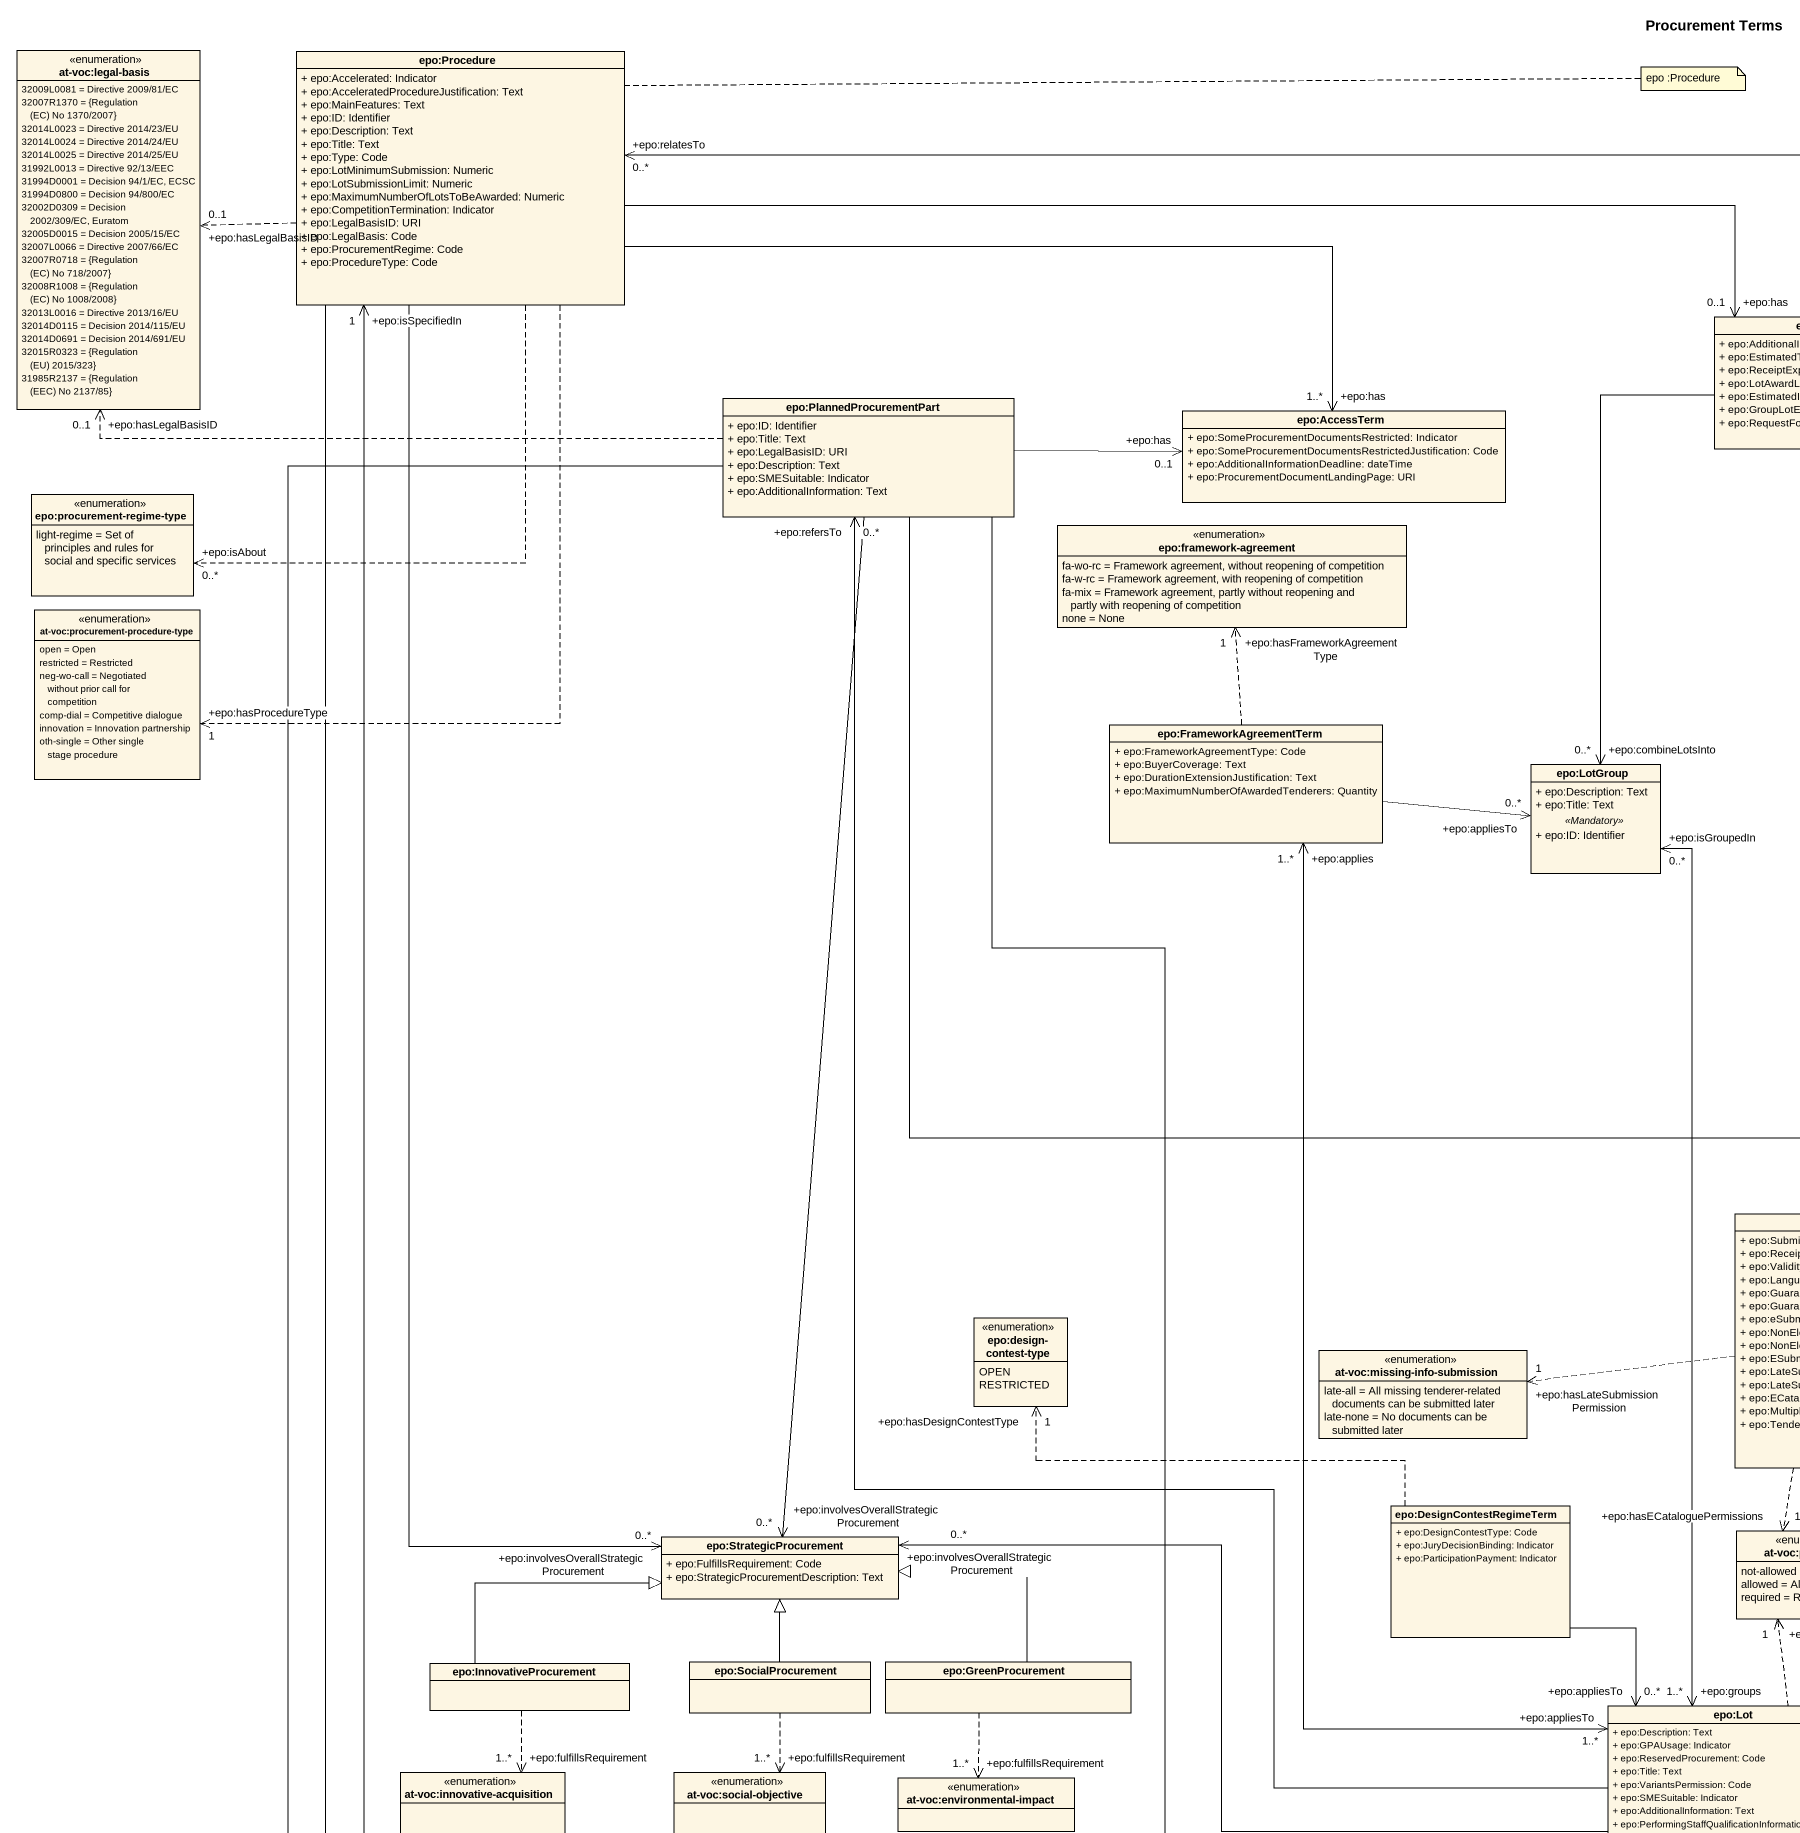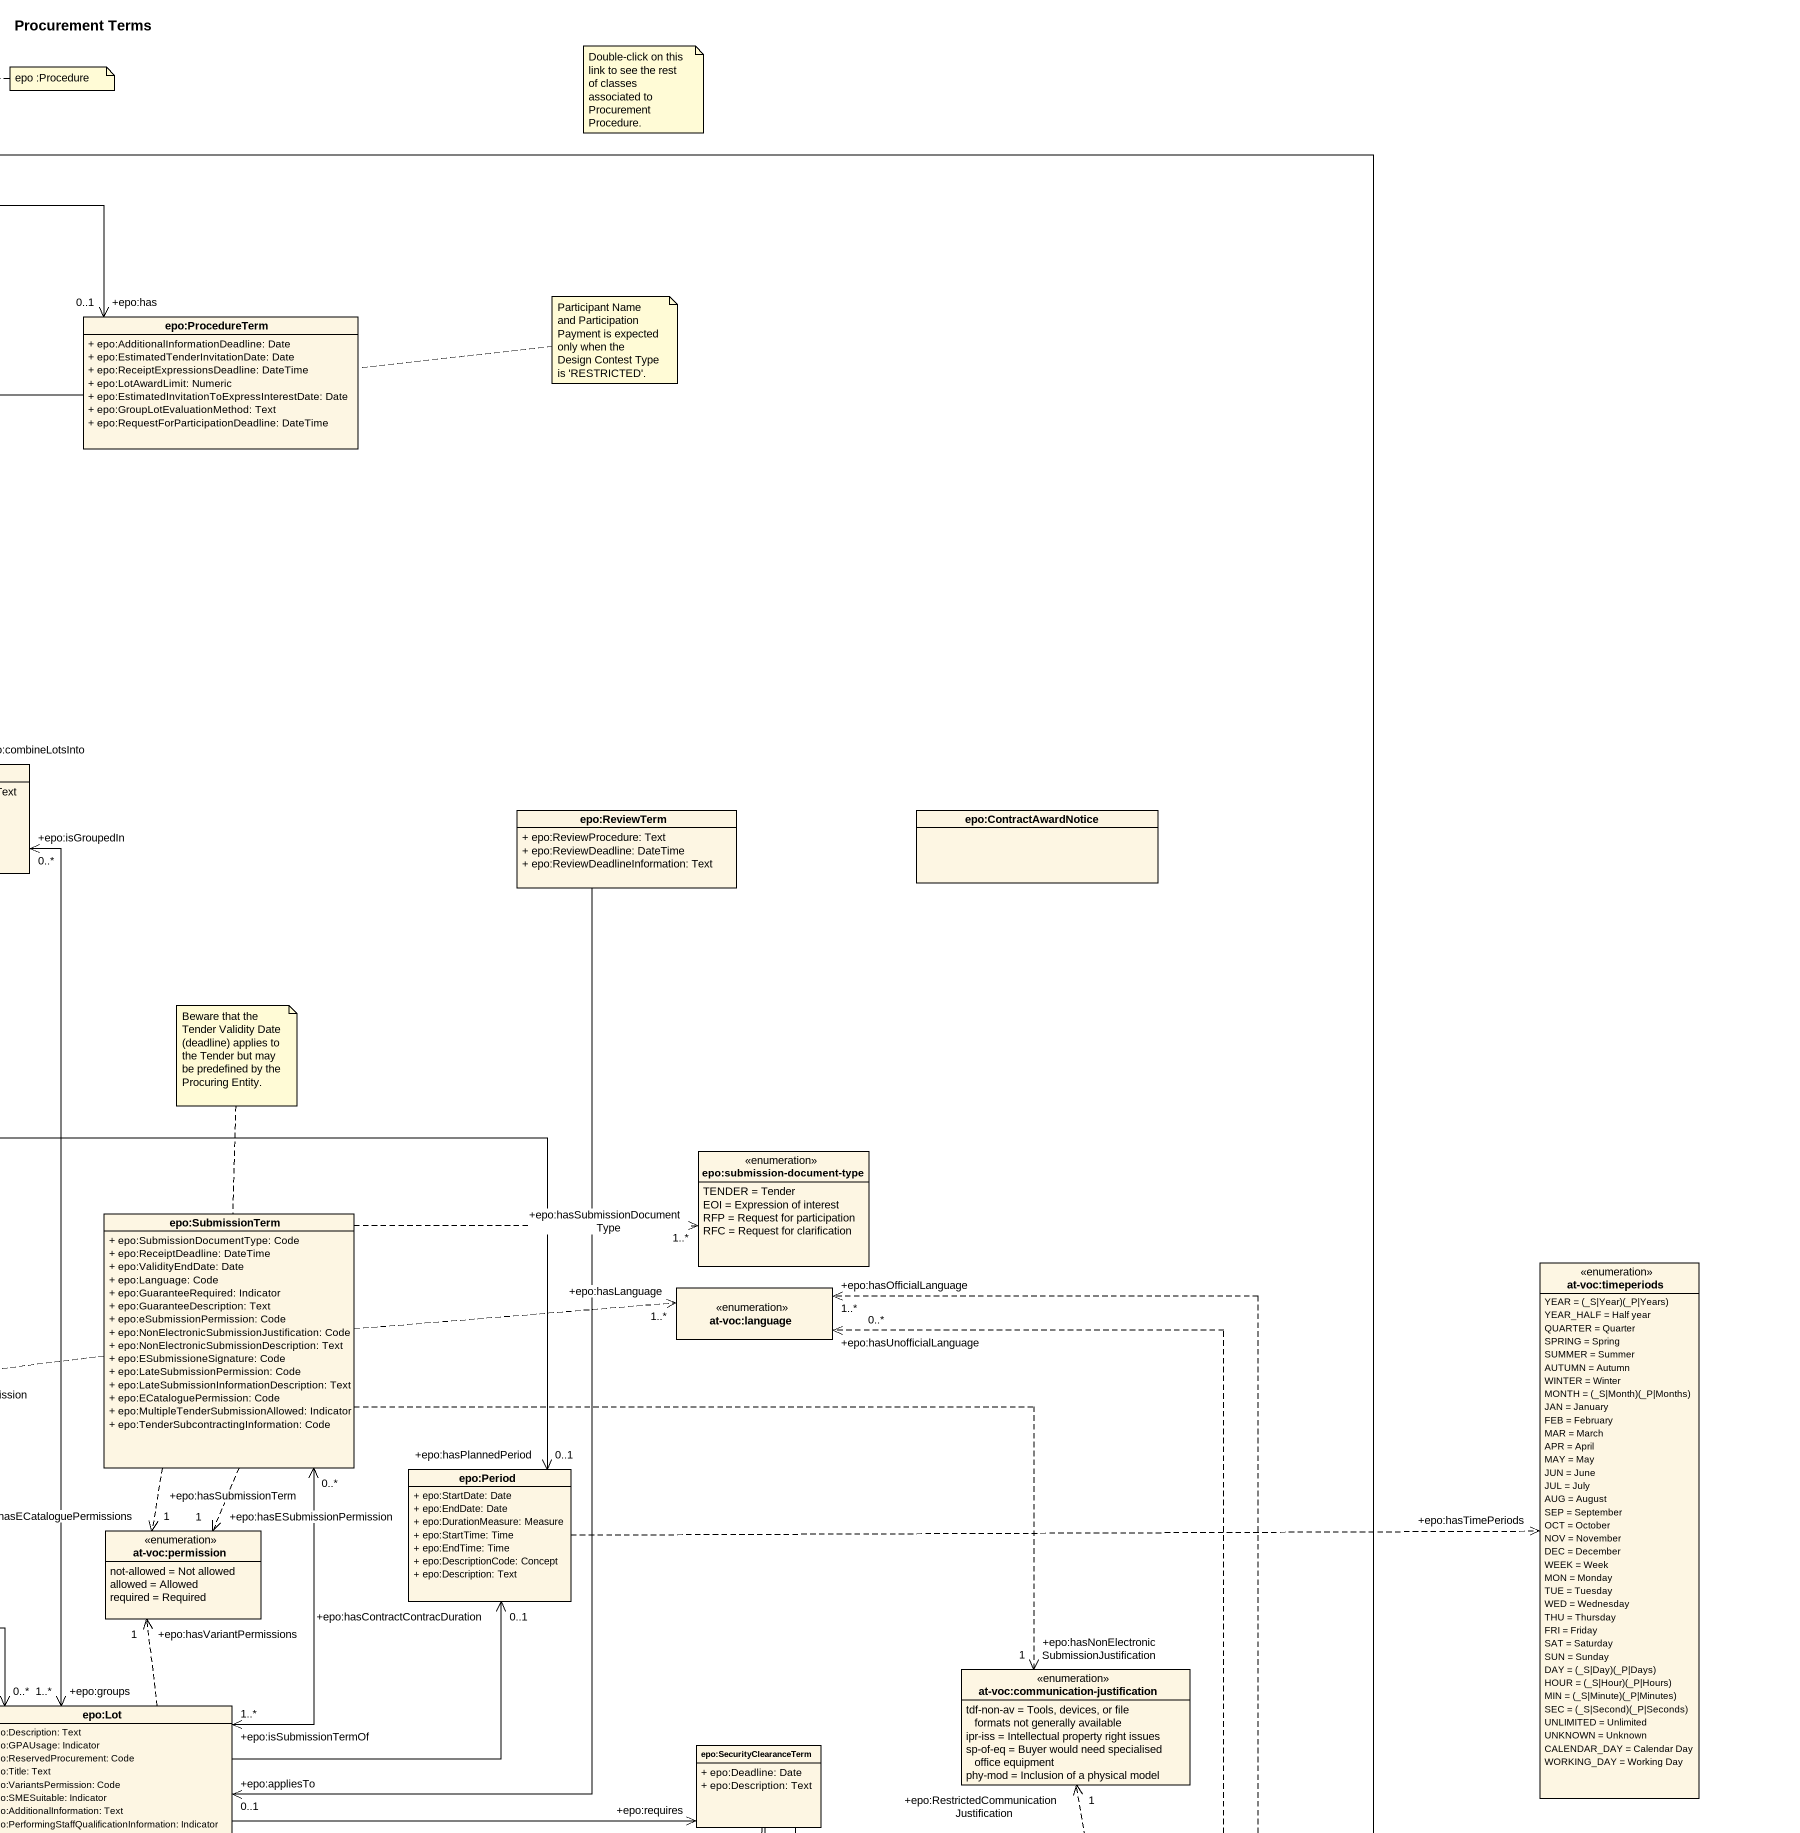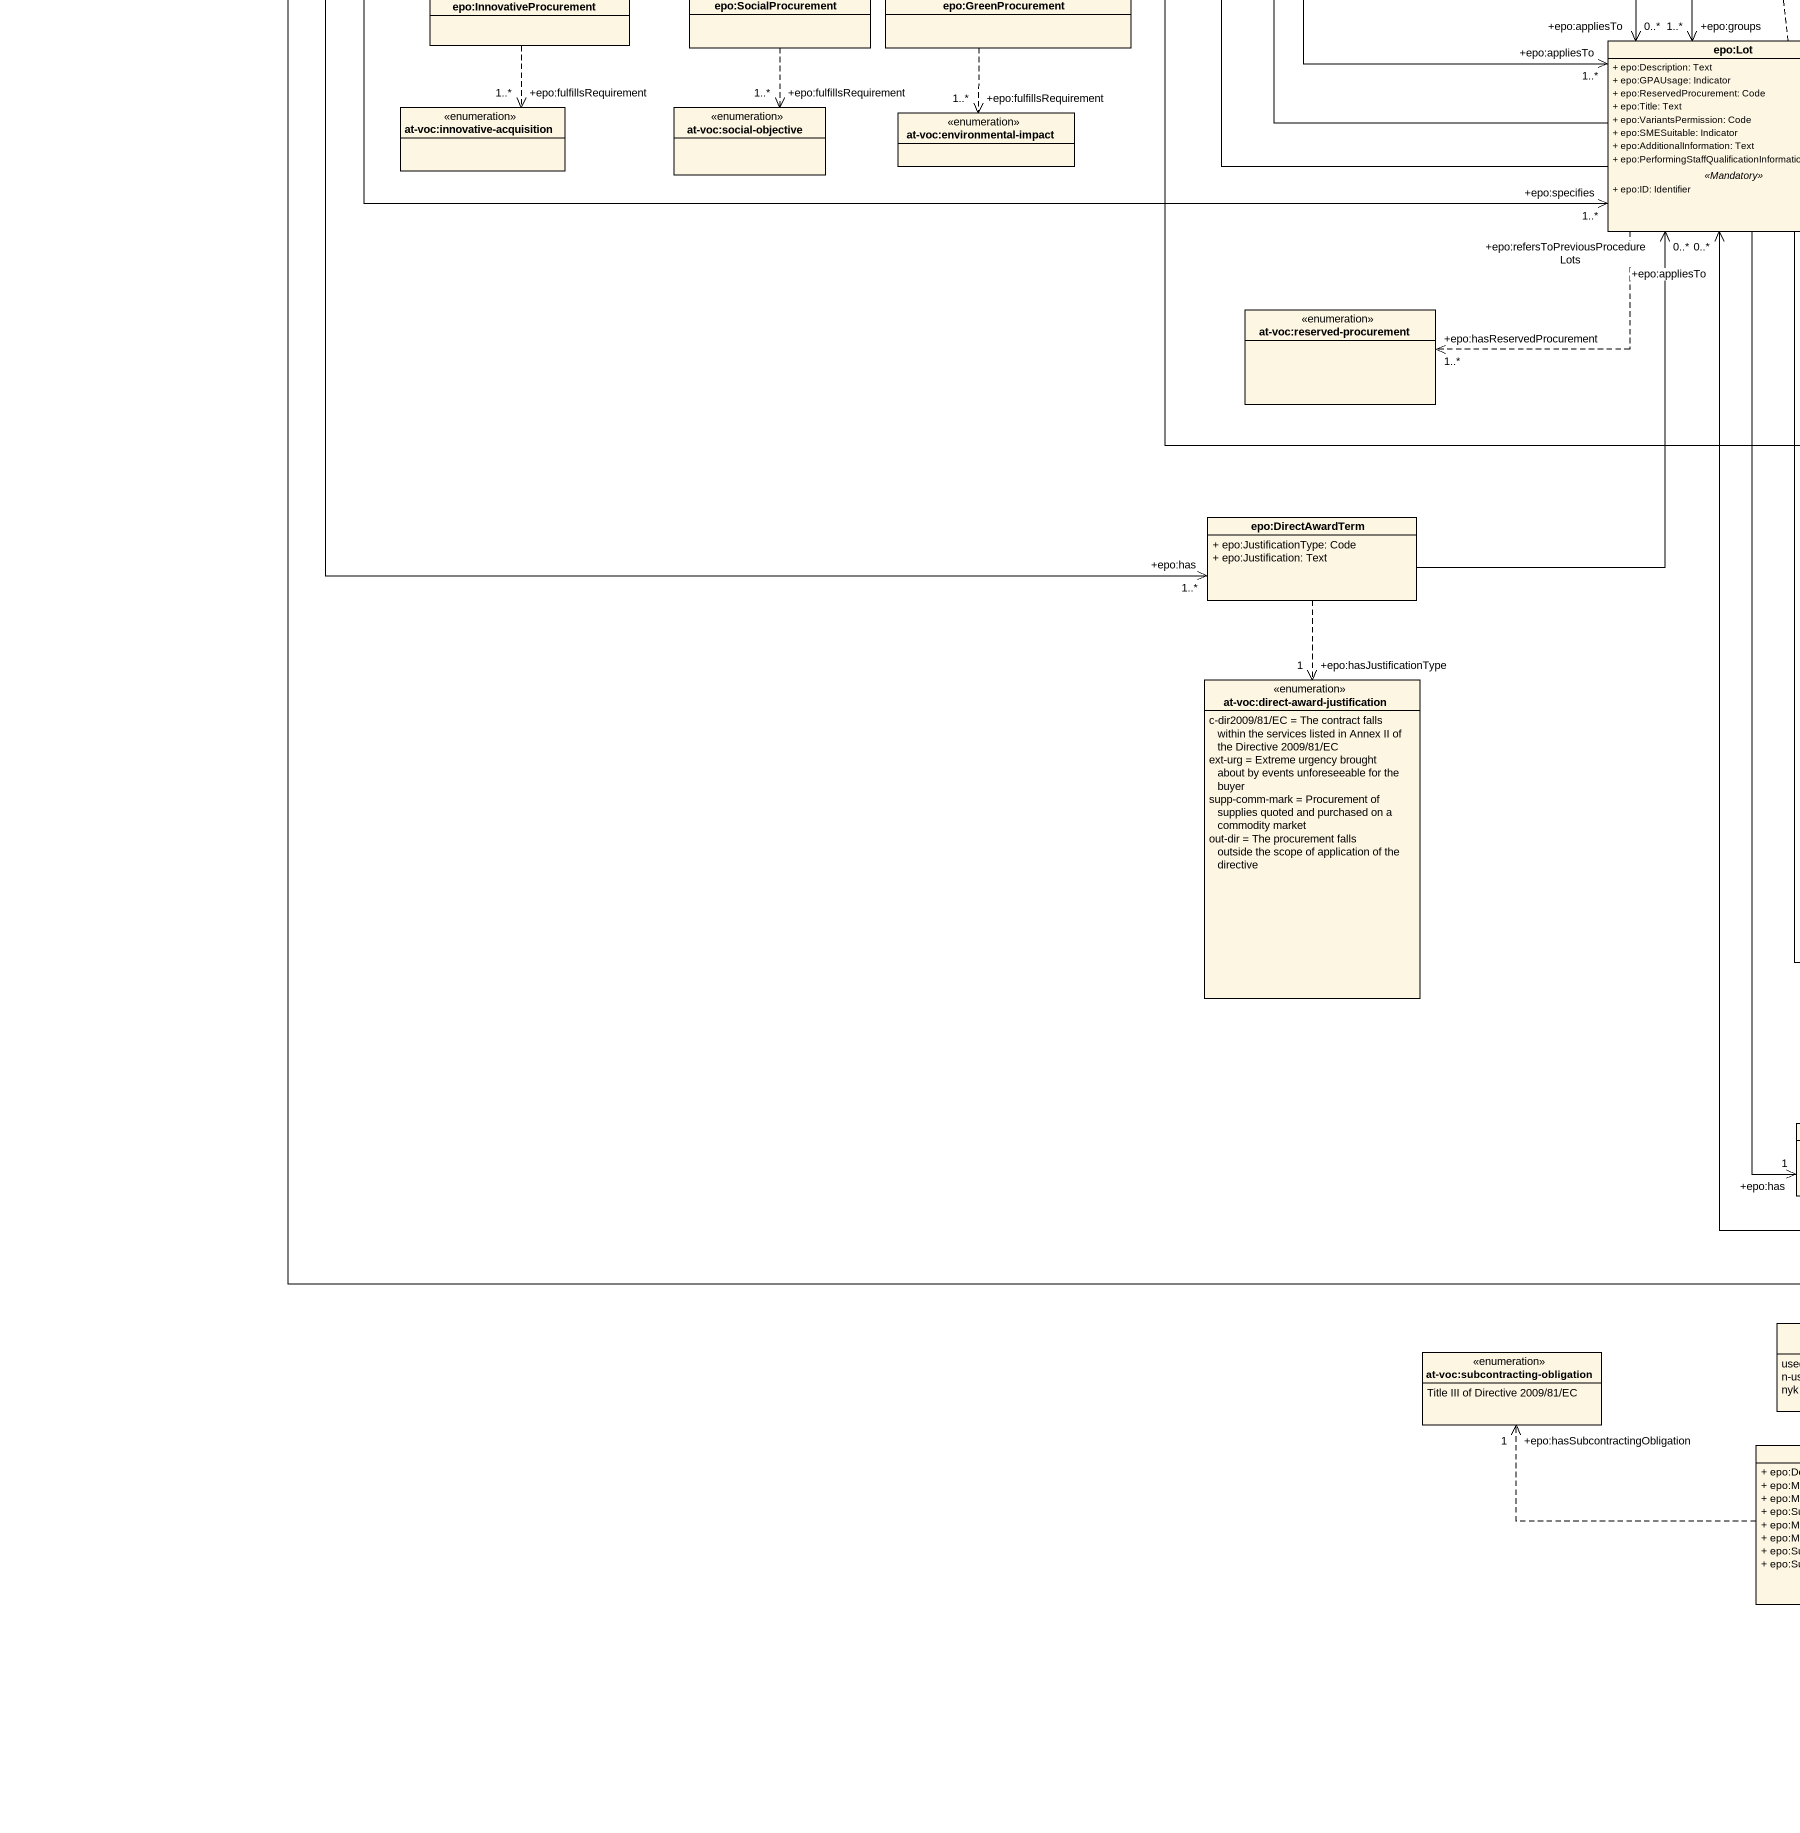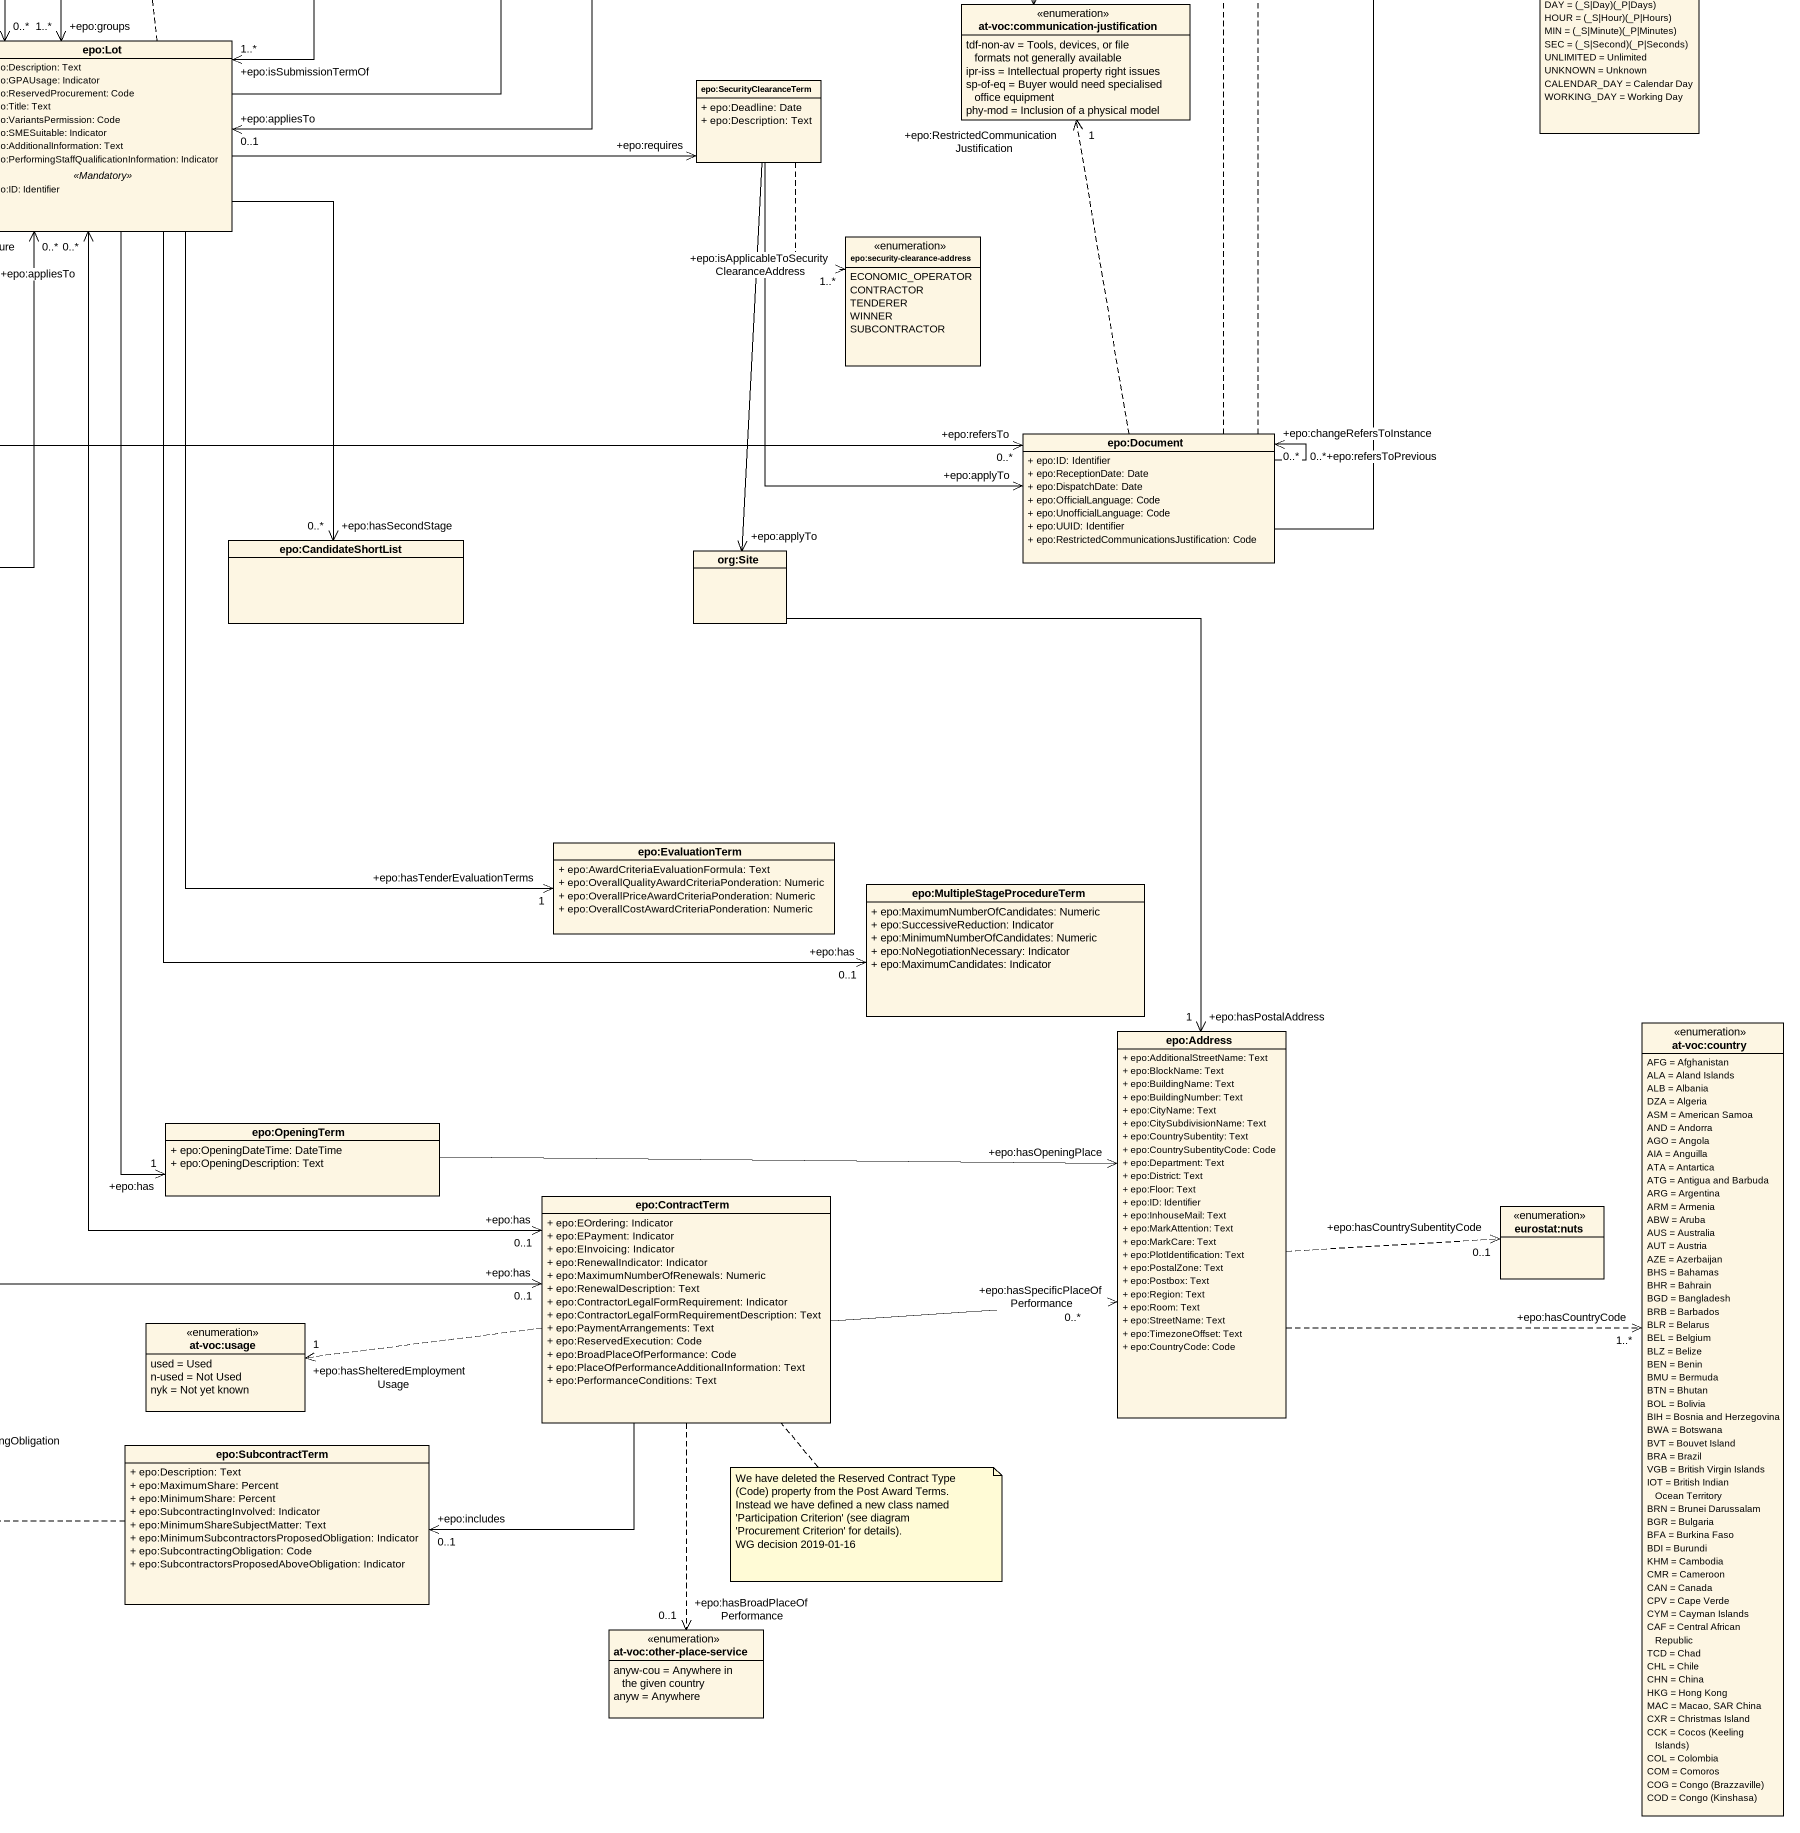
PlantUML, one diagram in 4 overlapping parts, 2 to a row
@startuml
title Procurement Terms
hide circle
hide empty members
skinparam classAttributeIconSize 0
enum "at-voc:legal-basis" as at_voc_legal_basis {
  32009L0081 = Directive 2009/81/EC
  {field} 32007R1370 = {Regulation (EC) No 1370/2007}
  32014L0023 = Directive 2014/23/EU
  32014L0024 = Directive 2014/24/EU
  32014L0025 = Directive 2014/25/EU
  31992L0013 = Directive 92/13/EEC
  31994D0001 = Decision 94/1/EC, ECSC
  31994D0800 = Decision 94/800/EC
  32002D0309 = Decision 2002/309/EC, Euratom
  32005D0015 = Decision 2005/15/EC
  32007L0066 = Directive 2007/66/EC
  {field} 32007R0718 = {Regulation (EC) No 718/2007}
  {field} 32008R1008 = {Regulation (EC) No 1008/2008}
  32013L0016 = Directive 2013/16/EU
  32014D0115 = Decision 2014/115/EU
  32014D0691 = Decision 2014/691/EU
  {field} 32015R0323 = {Regulation (EU) 2015/323}
  {field} 31985R2137 = {Regulation (EEC) No 2137/85}
}
class "epo:Procedure" as epo_Procedure {
  + epo:Accelerated: Indicator
  + epo:AcceleratedProcedureJustification: Text
  + epo:MainFeatures: Text
  + epo:ID: Identifier
  + epo:Description: Text
  + epo:Title: Text
  + epo:Type: Code
  + epo:LotMinimumSubmission: Numeric
  + epo:LotSubmissionLimit: Numeric
  + epo:MaximumNumberOfLotsToBeAwarded: Numeric
  + epo:CompetitionTermination: Indicator
  + epo:LegalBasisID: URI
  + epo:LegalBasis: Code
  + epo:ProcurementRegime: Code
  + epo:ProcedureType: Code
}
class "epo:ProcedureTerm" as epo_ProcedureTerm {
  + epo:AdditionalInformationDeadline: Date
  + epo:EstimatedTenderInvitationDate: Date
  + epo:ReceiptExpressionsDeadline: DateTime
  + epo:LotAwardLimit: Numeric
  + epo:EstimatedInvitationToExpressInterestDate: Date
  + epo:GroupLotEvaluationMethod: Text
  + epo:RequestForParticipationDeadline: DateTime
}
class "epo:PlannedProcurementPart" as epo_PlannedProcurementPart {
  + epo:ID: Identifier
  + epo:Title: Text
  + epo:LegalBasisID: URI
  + epo:Description: Text
  + epo:SMESuitable: Indicator
  + epo:AdditionalInformation: Text
}
class "epo:AccessTerm" as epo_AccessTerm {
  + epo:SomeProcurementDocumentsRestricted: Indicator
  + epo:SomeProcurementDocumentsRestrictedJustification: Code
  + epo:AdditionalInformationDeadline: dateTime
  + epo:ProcurementDocumentLandingPage: URI
}
enum "epo:procurement-regime-type" as epo_procurement_regime_type {
  light-regime = Set of principles and rules for social and specific services
}
enum "epo:framework-agreement" as epo_framework_agreement {
  fa-wo-rc = Framework agreement, without reopening of competition
  fa-w-rc = Framework agreement, with reopening of competition
  fa-mix = Framework agreement, partly without reopening and partly with reopening of competition
  none = None
}
enum "at-voc:procurement-procedure-type" as at_voc_procurement {
  open = Open
  restricted = Restricted
  neg-wo-call = Negotiated without prior call for competition
  comp-dial = Competitive dialogue
  innovation = Innovation partnership
  oth-single = Other single stage procedure
}
class "epo:FrameworkAgreementTerm" as epo_FrameworkAgreementTerm {
  + epo:FrameworkAgreementType: Code
  + epo:BuyerCoverage: Text
  + epo:DurationExtensionJustification: Text
  + epo:MaximumNumberOfAwardedTenderers: Quantity
}
class "epo:LotGroup" as epo_LotGroup {
  + epo:Description: Text
  + epo:Title: Text
  .. <<Mandatory>> ..
  + epo:ID: Identifier
}
class "epo:ReviewTerm" as epo_ReviewTerm {
  + epo:ReviewProcedure: Text
  + epo:ReviewDeadline: DateTime
  + epo:ReviewDeadlineInformation: Text
}
class "epo:ContractAwardNotice" as epo_ContractAwardNotice
enum "epo:submission-document-type" as epo_submission_document_type {
  TENDER = Tender
  EOI = Expression of interest
  RFP = Request for participation
  RFC = Request for clarification
}
class "epo:SubmissionTerm" as epo_SubmissionTerm {
  + epo:SubmissionDocumentType: Code
  + epo:ReceiptDeadline: DateTime
  + epo:ValidityEndDate: Date
  + epo:Language: Code
  + epo:GuaranteeRequired: Indicator
  + epo:GuaranteeDescription: Text
  + epo:eSubmissionPermission: Code
  + epo:NonElectronicSubmissionJustification: Code
  + epo:NonElectronicSubmissionDescription: Text
  + epo:ESubmissioneSignature: Code
  + epo:LateSubmissionPermission: Code
  + epo:LateSubmissionInformationDescription: Text
  + epo:ECataloguePermission: Code
  + epo:MultipleTenderSubmissionAllowed: Indicator
  + epo:TenderSubcontractingInformation: Code
}
enum "at-voc:timeperiods" as at_voc_timeperiods {
  {field} YEAR = (_S|Year)(_P|Years)
  YEAR_HALF = Half year
  QUARTER = Quarter
  SPRING = Spring
  SUMMER = Summer
  AUTUMN = Autumn
  WINTER = Winter
  {field} MONTH = (_S|Month)(_P|Months)
  JAN = January
  FEB = February
  MAR = March
  APR = April
  MAY = May
  JUN = June
  JUL = July
  AUG = August
  SEP = September
  OCT = October
  NOV = November
  DEC = December
  WEEK = Week
  MON = Monday
  TUE = Tuesday
  WED = Wednesday
  THU = Thursday
  FRI = Friday
  SAT = Saturday
  SUN = Sunday
  {field} DAY = (_S|Day)(_P|Days)
  {field} HOUR = (_S|Hour)(_P|Hours)
  {field} MIN = (_S|Minute)(_P|Minutes)
  {field} SEC = (_S|Second)(_P|Seconds)
  UNLIMITED = Unlimited
  UNKNOWN = Unknown
  CALENDAR_DAY = Calendar Day
  WORKING_DAY = Working Day
}
enum "epo:design-contest-type" as epo_design_contest_type {
  OPEN
  RESTRICTED
}
enum "at-voc:language" as at_voc_language
enum "at-voc:missing-info-submission" as at_voc_missing_info {
  late-all = All missing tenderer-related documents can be submitted later
  late-none = No documents can be submitted later
}
class "epo:DesignContestRegimeTerm" as epo_DesignContestRegimeTerm {
  + epo:DesignContestType: Code
  + epo:JuryDecisionBinding: Indicator
  + epo:ParticipationPayment: Indicator
}
class "epo:Period" as epo_Period {
  + epo:StartDate: Date
  + epo:EndDate: Date
  + epo:DurationMeasure: Measure
  + epo:StartTime: Time
  + epo:EndTime: Time
  + epo:DescriptionCode: Concept
  + epo:Description: Text
}
class "epo:StrategicProcurement" as epo_StrategicProcurement {
  + epo:FulfillsRequirement: Code
  + epo:StrategicProcurementDescription: Text
}
enum "at-voc:permission" as at_voc_permission {
  not-allowed = Not allowed
  allowed = Allowed
  required = Required
}
class "epo:InnovativeProcurement" as epo_InnovativeProcurement
class "epo:SocialProcurement" as epo_SocialProcurement
class "epo:GreenProcurement" as epo_GreenProcurement
enum "at-voc:communication-justification" as at_voc_communication {
  tdf-non-av = Tools, devices, or file formats not generally available
  ipr-iss = Intellectual property right issues
  sp-of-eq = Buyer would need specialised office equipment
  phy-mod = Inclusion of a physical model
}
class "epo:Lot" as epo_Lot {
  + epo:Description: Text
  + epo:GPAUsage: Indicator
  + epo:ReservedProcurement: Code
  + epo:Title: Text
  + epo:VariantsPermission: Code
  + epo:SMESuitable: Indicator
  + epo:AdditionalInformation: Text
  + epo:PerformingStaffQualificationInformation: Indicator
  .. <<Mandatory>> ..
  + epo:ID: Identifier
}
class "epo:SecurityClearanceTerm" as epo_SecurityClearanceTerm {
  + epo:Deadline: Date
  + epo:Description: Text
}
enum "at-voc:innovative-acquisition" as at_voc_innovative
enum "at-voc:social-objective" as at_voc_social_objective
enum "at-voc:environmental-impact" as at_voc_environmental_impact
enum "epo:security-clearance-address" as epo_security_clearance {
  ECONOMIC_OPERATOR
  CONTRACTOR
  TENDERER
  WINNER
  SUBCONTRACTOR
}
enum "at-voc:reserved-procurement" as at_voc_reserved_procurement
class "epo:Document" as epo_Document {
  + epo:ID: Identifier
  + epo:ReceptionDate: Date
  + epo:DispatchDate: Date
  + epo:OfficialLanguage: Code
  + epo:UnofficialLanguage: Code
  + epo:UUID: Identifier
  + epo:RestrictedCommunicationsJustification: Code
}
class "epo:DirectAwardTerm" as epo_DirectAwardTerm {
  + epo:JustificationType: Code
  + epo:Justification: Text
}
class "epo:CandidateShortList" as epo_CandidateShortList
class "org:Site" as org_Site
enum "at-voc:direct-award-justification" as at_voc_direct_award {
  c-dir2009/81/EC = The contract falls within the services listed in Annex II of the Directive 2009/81/EC
  ext-urg = Extreme urgency brought about by events unforeseeable for the buyer
  supp-comm-mark = Procurement of supplies quoted and purchased on a commodity market
  out-dir = The procurement falls outside the scope of application of the directive
}
class "epo:EvaluationTerm" as epo_EvaluationTerm {
  + epo:AwardCriteriaEvaluationFormula: Text
  + epo:OverallQualityAwardCriteriaPonderation: Numeric
  + epo:OverallPriceAwardCriteriaPonderation: Numeric
  + epo:OverallCostAwardCriteriaPonderation: Numeric
}
class "epo:MultipleStageProcedureTerm" as epo_MultipleStageProcedureTe {
  + epo:MaximumNumberOfCandidates: Numeric
  + epo:SuccessiveReduction: Indicator
  + epo:MinimumNumberOfCandidates: Numeric
  + epo:NoNegotiationNecessary: Indicator
  + epo:MaximumCandidates: Indicator
}
class "epo:Address" as epo_Address {
  + epo:AdditionalStreetName: Text
  + epo:BlockName: Text
  + epo:BuildingName: Text
  + epo:BuildingNumber: Text
  + epo:CityName: Text
  + epo:CitySubdivisionName: Text
  + epo:CountrySubentity: Text
  + epo:CountrySubentityCode: Code
  + epo:Department: Text
  + epo:District: Text
  + epo:Floor: Text
  + epo:ID: Identifier
  + epo:InhouseMail: Text
  + epo:MarkAttention: Text
  + epo:MarkCare: Text
  + epo:PlotIdentification: Text
  + epo:PostalZone: Text
  + epo:Postbox: Text
  + epo:Region: Text
  + epo:Room: Text
  + epo:StreetName: Text
  + epo:TimezoneOffset: Text
  + epo:CountryCode: Code
}
enum "at-voc:country" as at_voc_country {
  AFG = Afghanistan
  ALA = Aland Islands
  ALB = Albania
  DZA = Algeria
  ASM = American Samoa
  AND = Andorra
  AGO = Angola
  AIA = Anguilla
  ATA = Antartica
  ATG = Antigua and Barbuda
  ARG = Argentina
  ARM = Armenia
  ABW = Aruba
  AUS = Australia
  AUT = Austria
  AZE = Azerbaijan
  BHS = Bahamas
  BHR = Bahrain
  BGD = Bangladesh
  BRB = Barbados
  BLR = Belarus
  BEL = Belgium
  BLZ = Belize
  BEN = Benin
  BMU = Bermuda
  BTN = Bhutan
  BOL = Bolivia
  BIH = Bosnia and Herzegovina
  BWA = Botswana
  BVT = Bouvet Island
  BRA = Brazil
  VGB = British Virgin Islands
  IOT = British Indian Ocean Territory
  BRN = Brunei Darussalam
  BGR = Bulgaria
  BFA = Burkina Faso
  BDI = Burundi
  KHM = Cambodia
  CMR = Cameroon
  CAN = Canada
  CPV = Cape Verde
  CYM = Cayman Islands
  CAF = Central African Republic
  TCD = Chad
  CHL = Chile
  CHN = China
  HKG = Hong Kong
  MAC = Macao, SAR China
  CXR = Christmas Island
  {field} CCK = Cocos (Keeling Islands)
  COL = Colombia
  COM = Comoros
  {field} COG = Congo (Brazzaville)
  {field} COD = Congo (Kinshasa)
}
class "epo:OpeningTerm" as epo_OpeningTerm {
  + epo:OpeningDateTime: DateTime
  + epo:OpeningDescription: Text
}
class "epo:ContractTerm" as epo_ContractTerm {
  + epo:EOrdering: Indicator
  + epo:EPayment: Indicator
  + epo:EInvoicing: Indicator
  + epo:RenewalIndicator: Indicator
  + epo:MaximumNumberOfRenewals: Numeric
  + epo:RenewalDescription: Text
  + epo:ContractorLegalFormRequirement: Indicator
  + epo:ContractorLegalFormRequirementDescription: Text
  + epo:PaymentArrangements: Text
  + epo:ReservedExecution: Code
  + epo:BroadPlaceOfPerformance: Code
  + epo:PlaceOfPerformanceAdditionalInformation: Text
  + epo:PerformanceConditions: Text
}
enum "eurostat:nuts" as eurostat_nuts
enum "at-voc:usage" as at_voc_usage {
  used = Used
  n-used = Not Used
  nyk = Not yet known
}
enum "at-voc:subcontracting-obligation" as at_voc_subcontracting {
  Title III of Directive 2009/81/EC
}
class "epo:SubcontractTerm" as epo_SubcontractTerm {
  + epo:Description: Text
  + epo:MaximumShare: Percent
  + epo:MinimumShare: Percent
  + epo:SubcontractingInvolved: Indicator
  + epo:MinimumShareSubjectMatter: Text
  + epo:MinimumSubcontractorsProposedObligation: Indicator
  + epo:SubcontractingObligation: Code
  + epo:SubcontractorsProposedAboveObligation: Indicator
}
enum "at-voc:other-place-service" as at_voc_other_place_service {
  anyw-cou = Anywhere in the given country
  anyw = Anywhere
}
epo_Procedure .left.> "+epo:hasLegalBasisID\n0..1" at_voc_legal_basis
epo_Procedure -right-> "+epo:has\n0..1" epo_ProcedureTerm
epo_Procedure -right-> "+epo:has\n1..*" epo_AccessTerm
epo_Procedure ..> "+epo:isAbout\n0..*" epo_procurement_regime_type
epo_Procedure ..> "+epo:hasProcedureType\n1" at_voc_procurement
epo_Procedure --> "+epo:involvesOverallStrategicProcurement\n0..*" epo_StrategicProcurement
epo_Procedure "+epo:isSpecifiedIn\n1" <--> "+epo:specifies\n1..*" epo_Lot
epo_Procedure --> "+epo:has\n1..*" epo_DirectAwardTerm
epo_ProcedureTerm --> "+epo:combineLotsInto\n0..*" epo_LotGroup
epo_PlannedProcurementPart .left.> "+epo:hasLegalBasisID\n0..1" at_voc_legal_basis
epo_PlannedProcurementPart -right-> "+epo:has\n0..1" epo_AccessTerm
epo_PlannedProcurementPart --> "+epo:hasPlannedPeriod\n0..1" epo_Period
epo_PlannedProcurementPart --> "+epo:involvesOverallStrategicProcurement\n0..*" epo_StrategicProcurement
epo_PlannedProcurementPart --> "+epo:refersTo\n0..*" epo_Document
epo_PlannedProcurementPart --> "+epo:has\n0..1" epo_ContractTerm
epo_FrameworkAgreementTerm .up.> "+epo:hasFrameworkAgreementType\n1" epo_framework_agreement
epo_FrameworkAgreementTerm -right-> "+epo:appliesTo\n0..*" epo_LotGroup
epo_FrameworkAgreementTerm "+epo:applies\n1..*" <--> "+epo:appliesTo\n1..*" epo_Lot
epo_ReviewTerm --> "+epo:appliesTo\n0..1" epo_Lot
epo_SubmissionTerm .right.> "+epo:hasSubmissionDocumentType\n1..*" epo_submission_document_type
epo_SubmissionTerm .right.> "+epo:hasLanguage\n1..*" at_voc_language
epo_SubmissionTerm .left.> "+epo:hasLateSubmissionPermission\n1" at_voc_missing_info
epo_SubmissionTerm ..> "+epo:hasESubmissionPermission\n1" at_voc_permission
epo_SubmissionTerm ..> "+epo:hasECataloguePermissions\n1" at_voc_permission
epo_SubmissionTerm .right.> "+epo:hasNonElectronicSubmissionJustification\n1" at_voc_communication
epo_SubmissionTerm "+epo:hasSubmissionTerm\n0..*" <--> "+epo:isSubmissionTermOf\n1..*" epo_Lot
epo_DesignContestRegimeTerm .left.> "+epo:hasDesignContestType\n1" epo_design_contest_type
epo_DesignContestRegimeTerm --> "+epo:appliesTo\n0..*" epo_Lot
epo_Period .right.> "+epo:hasTimePeriods" at_voc_timeperiods
epo_InnovativeProcurement -right-|> epo_StrategicProcurement
epo_InnovativeProcurement ..> "+epo:fulfillsRequirement\n1..*" at_voc_innovative
epo_SocialProcurement -up-|> epo_StrategicProcurement
epo_SocialProcurement ..> "+epo:fulfillsRequirement\n1..*" at_voc_social_objective
epo_GreenProcurement -left-|> epo_StrategicProcurement
epo_GreenProcurement ..> "+epo:fulfillsRequirement\n1..*" at_voc_environmental_impact
epo_Lot -up-> "+epo:refersTo\n0..*" epo_PlannedProcurementPart
epo_Lot "+epo:groups\n1..*" <-up-> "+epo:isGroupedIn\n0..*" epo_LotGroup
epo_Lot -up-> "+epo:hasContractContracDuration\n0..1" epo_Period
epo_Lot -left-> "+epo:involvesOverallStrategicProcurement\n0..*" epo_StrategicProcurement
epo_Lot .up.> "+epo:hasVariantPermissions\n1" at_voc_permission
epo_Lot -right-> "+epo:requires" epo_SecurityClearanceTerm
epo_Lot .left.> "+epo:hasReservedProcurement\n1..*" at_voc_reserved_procurement
epo_Lot --> "+epo:hasSecondStage\n0..*" epo_CandidateShortList
epo_Lot --> "+epo:hasTenderEvaluationTerms\n1" epo_EvaluationTerm
epo_Lot --> "+epo:has\n0..1" epo_MultipleStageProcedureTe
epo_Lot --> "+epo:has\n1" epo_OpeningTerm
epo_Lot "+epo:appliesTo\n0..*" <--> "+epo:has\n0..1" epo_ContractTerm
epo_SecurityClearanceTerm ..> "+epo:isApplicableToSecurityClearanceAddress\n1..*" epo_security_clearance
epo_SecurityClearanceTerm --> "+epo:applyTo" epo_Document
epo_SecurityClearanceTerm --> "+epo:applyTo" org_Site
epo_Document -up-> "+epo:relatesTo\n0..*" epo_Procedure
epo_Document .up.> "+epo:hasOfficialLanguage\n1..*" at_voc_language
epo_Document .up.> "+epo:hasUnofficialLanguage\n0..*" at_voc_language
epo_Document .up.> "+epo:RestrictedCommunicationJustification\n1" at_voc_communication
epo_Document --> "+epo:changeRefersToInstance\n0..*" epo_Document
epo_Document --> "+epo:refersToPrevious\n0..*" epo_Document
epo_DirectAwardTerm -up-> "+epo:refersToPreviousProcedureLots\n0..*" epo_Lot
epo_DirectAwardTerm ..> "+epo:hasJustificationType\n1" at_voc_direct_award
org_Site --> "+epo:hasPostalAddress\n1" epo_Address
epo_Address .right.> "+epo:hasCountryCode\n1..*" at_voc_country
epo_Address .right.> "+epo:hasCountrySubentityCode\n0..1" eurostat_nuts
epo_OpeningTerm -right-> "+epo:hasOpeningPlace" epo_Address
epo_ContractTerm -right-> "+epo:hasSpecificPlaceOfPerformance\n0..*" epo_Address
epo_ContractTerm .left.> "+epo:hasShelteredEmploymentUsage\n1" at_voc_usage
epo_ContractTerm -left-> "+epo:includes\n0..1" epo_SubcontractTerm
epo_ContractTerm ..> "+epo:hasBroadPlaceOfPerformance\n0..1" at_voc_other_place_service
epo_SubcontractTerm .left.> "+epo:hasSubcontractingObligation\n1" at_voc_subcontracting
note as N1
  Double-click on this link to see the rest of classes associated to Procurement Procedure.
end note
note right of epo_Procedure : epo :Procedure
note right of epo_ProcedureTerm : Participant Name and Participation Payment is expected only when the Design Contest Type is 'RESTRICTED'.
note top of epo_SubmissionTerm : Beware that the Tender Validity Date (deadline) applies to the Tender but may be predefined by the Procuring Entity.
note bottom of epo_ContractTerm
  We have deleted the Reserved Contract Type (Code) property from the Post Award Terms. Instead we have defined a new class named 'Participation Criterion' (see diagram 'Procurement Criterion' for details).
  WG decision 2019-01-16
end note
@enduml
